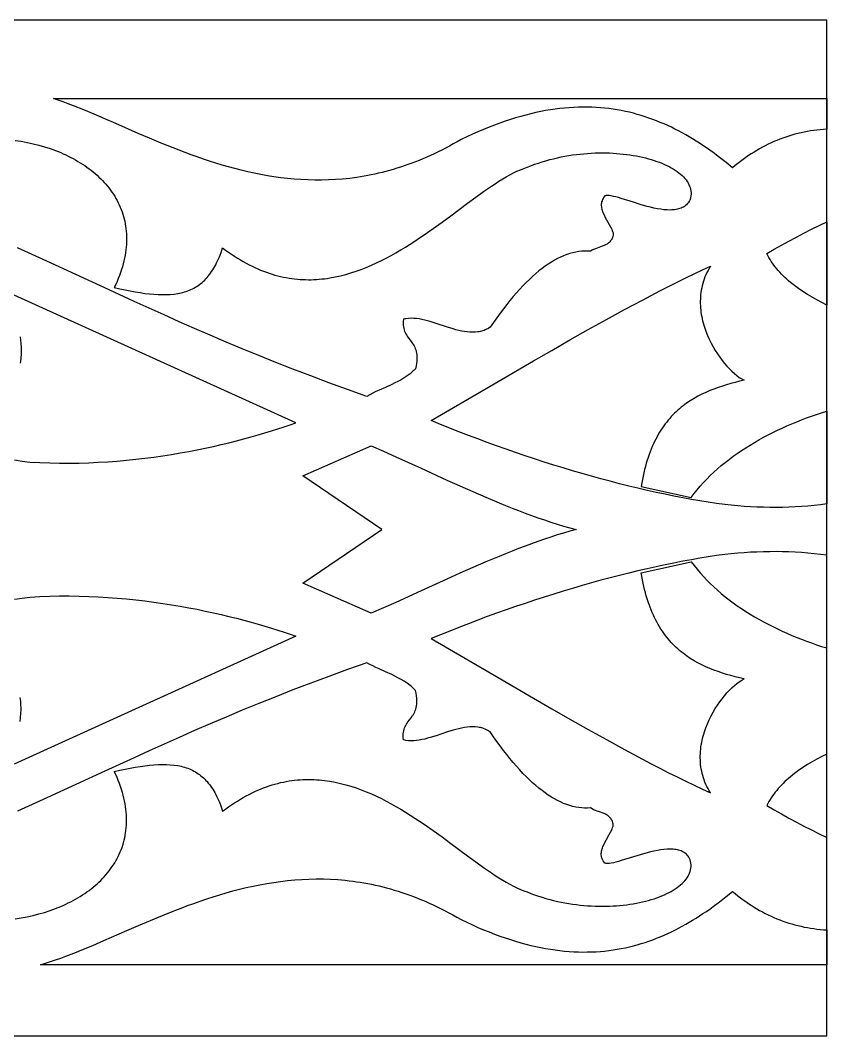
# Model space of a CAD drawing. Extents: x -53 to 63, y -138 to -98.
# Drawn here: x 31.29 to 63.04, y -138.46 to -98.46 of the extents above; entities that cross this region are included whole.
import ezdxf

# ---------------------------------------------------------------- set-up
doc = ezdxf.new("R2010")
doc.units = 0
doc.header["$MEASUREMENT"] = 0
doc.layers.get('0').update_dxf_attribs({"linetype": 'CONTINUOUS'})
doc.layers.add('LAYER_1', color=18, linetype='CONTINUOUS')

msp = doc.modelspace()

# ---------------------------------------------------------------- linework, layer by layer
msp.add_line((63.044, -138.458), (63.044, -98.458))
at = {"layer": 'LAYER_1'}
for points in [[(63.044, -98.458), (-31.624, -98.458), (-53.408, -98.458)], [(31.089, -103.189), (31.327, -103.226), (31.562, -103.269), (31.793, -103.319), (32.02, -103.376), (32.242, -103.44), (32.46, -103.511), (32.673, -103.588), (32.777, -103.629), (32.881, -103.672), (32.982, -103.716), (33.083, -103.762), (33.181, -103.809), (33.279, -103.858), (33.374, -103.908), (33.468, -103.96), (33.561, -104.014), (33.651, -104.069), (33.741, -104.126), (33.828, -104.184), (33.913, -104.243), (33.997, -104.304), (34.079, -104.367), (34.159, -104.431), (34.237, -104.496), (34.313, -104.563), (34.386, -104.632), (34.458, -104.701), (34.528, -104.772), (34.596, -104.845), (34.661, -104.919), (34.724, -104.994), (34.785, -105.07), (34.844, -105.148), (34.9, -105.227), (34.954, -105.308), (35.006, -105.39), (35.055, -105.473), (35.101, -105.557), (35.145, -105.643), (35.187, -105.73), (35.226, -105.818), (35.262, -105.908), (35.296, -105.998), (35.326, -106.09), (35.355, -106.183), (35.38, -106.278), (35.402, -106.373), (35.422, -106.47), (35.438, -106.568), (35.452, -106.666), (35.463, -106.767), (35.47, -106.868), (35.475, -106.97), (35.477, -107.073), (35.475, -107.178), (35.47, -107.284), (35.462, -107.39), (35.451, -107.498), (35.436, -107.607), (35.418, -107.716), (35.397, -107.827), (35.372, -107.939), (35.344, -108.052), (35.312, -108.166), (35.277, -108.28), (35.238, -108.396), (35.195, -108.513), (35.149, -108.631), (35.099, -108.749), (35.046, -108.869), (34.988, -108.989), (35.205, -109.037), (35.415, -109.081), (35.619, -109.121), (35.817, -109.156), (36.009, -109.187), (36.196, -109.214), (36.376, -109.235), (36.551, -109.251), (36.721, -109.261), (36.885, -109.265), (37.044, -109.264), (37.197, -109.256), (37.345, -109.242), (37.488, -109.221), (37.626, -109.193), (37.693, -109.176), (37.758, -109.158), (37.823, -109.137), (37.886, -109.115), (37.948, -109.091), (38.009, -109.065), (38.069, -109.037), (38.127, -109.006), (38.184, -108.974), (38.24, -108.94), (38.295, -108.904), (38.349, -108.865), (38.402, -108.825), (38.453, -108.782), (38.503, -108.737), (38.553, -108.69), (38.601, -108.64), (38.648, -108.588), (38.694, -108.534), (38.738, -108.477), (38.782, -108.419), (38.825, -108.357), (38.866, -108.293), (38.907, -108.227), (38.946, -108.158), (38.985, -108.087), (39.022, -108.013), (39.059, -107.936), (39.129, -107.775), (39.195, -107.603), (39.257, -107.421), (39.374, -107.509), (39.491, -107.593), (39.607, -107.674), (39.724, -107.752), (39.839, -107.826), (39.955, -107.897), (40.07, -107.964), (40.185, -108.028), (40.3, -108.088), (40.414, -108.146), (40.528, -108.2), (40.642, -108.251), (40.755, -108.299), (40.868, -108.344), (40.981, -108.385), (41.094, -108.424), (41.206, -108.46), (41.317, -108.493), (41.429, -108.523), (41.54, -108.55), (41.651, -108.574), (41.761, -108.596), (41.872, -108.615), (41.982, -108.631), (42.091, -108.645), (42.2, -108.656), (42.309, -108.665), (42.418, -108.671), (42.526, -108.675), (42.634, -108.677), (42.741, -108.676), (42.848, -108.672), (42.955, -108.667), (43.061, -108.659), (43.168, -108.649), (43.273, -108.637), (43.379, -108.623), (43.484, -108.607), (43.693, -108.569), (43.9, -108.523), (44.106, -108.47), (44.311, -108.41), (44.514, -108.343), (44.716, -108.27), (44.916, -108.191), (45.114, -108.107), (45.311, -108.017), (45.507, -107.923), (45.7, -107.824), (45.893, -107.721), (46.083, -107.614), (46.272, -107.503), (46.46, -107.39), (46.645, -107.273), (46.83, -107.154), (47.012, -107.033), (47.193, -106.911), (47.549, -106.662), (47.898, -106.409), (48.24, -106.157), (48.903, -105.664), (49.224, -105.429), (49.536, -105.204), (49.69, -105.097), (49.842, -104.993), (49.991, -104.894), (50.139, -104.799), (50.285, -104.709), (50.429, -104.625), (50.57, -104.545), (50.71, -104.472), (50.848, -104.405), (50.984, -104.344), (51.117, -104.291), (51.249, -104.244), (51.395, -104.186), (51.543, -104.132), (51.691, -104.081), (51.84, -104.033), (51.989, -103.988), (52.139, -103.947), (52.288, -103.909), (52.438, -103.873), (52.588, -103.841), (52.738, -103.812), (52.888, -103.787), (53.037, -103.763), (53.186, -103.743), (53.335, -103.726), (53.483, -103.712), (53.63, -103.7), (53.776, -103.691), (53.921, -103.685), (54.066, -103.681), (54.209, -103.68), (54.351, -103.681), (54.491, -103.685), (54.63, -103.692), (54.767, -103.701), (54.903, -103.712), (55.036, -103.726), (55.168, -103.741), (55.298, -103.759), (55.425, -103.78), (55.55, -103.802), (55.673, -103.826), (55.793, -103.853), (55.911, -103.881), (56.026, -103.912), (56.138, -103.944), (56.248, -103.979), (56.354, -104.015), (56.457, -104.053), (56.556, -104.092), (56.653, -104.133), (56.746, -104.176), (56.835, -104.221), (56.921, -104.267), (57.002, -104.315), (57.08, -104.364), (57.154, -104.414), (57.224, -104.466), (57.289, -104.519), (57.35, -104.574), (57.407, -104.63), (57.459, -104.687), (57.506, -104.745), (57.548, -104.804), (57.586, -104.864), (57.618, -104.925), (57.646, -104.988), (57.668, -105.051), (57.685, -105.115), (57.696, -105.18), (57.702, -105.245), (57.702, -105.312), (57.696, -105.379), (57.684, -105.447), (57.667, -105.515), (57.642, -105.565), (57.616, -105.61), (57.586, -105.652), (57.554, -105.691), (57.519, -105.727), (57.482, -105.759), (57.443, -105.788), (57.401, -105.814), (57.358, -105.838), (57.312, -105.858), (57.264, -105.876), (57.215, -105.891), (57.163, -105.904), (57.11, -105.914), (57.056, -105.922), (57, -105.928), (56.942, -105.931), (56.883, -105.932), (56.762, -105.929), (56.637, -105.919), (56.508, -105.902), (56.376, -105.88), (56.242, -105.853), (56.107, -105.822), (55.972, -105.787), (55.836, -105.75), (55.701, -105.71), (55.438, -105.629), (54.952, -105.476), (54.843, -105.445), (54.742, -105.417), (54.647, -105.394), (54.561, -105.377), (54.483, -105.366), (54.415, -105.362), (54.384, -105.363), (54.357, -105.366), (54.332, -105.371), (54.31, -105.379), (54.273, -105.425), (54.242, -105.472), (54.217, -105.519), (54.197, -105.566), (54.183, -105.613), (54.173, -105.659), (54.168, -105.706), (54.167, -105.753), (54.17, -105.8), (54.176, -105.847), (54.186, -105.893), (54.199, -105.94), (54.215, -105.987), (54.233, -106.034), (54.276, -106.127), (54.324, -106.221), (54.377, -106.314), (54.484, -106.502), (54.535, -106.595), (54.579, -106.689), (54.598, -106.735), (54.616, -106.782), (54.63, -106.829), (54.642, -106.876), (54.632, -106.925), (54.621, -106.971), (54.607, -107.013), (54.591, -107.052), (54.573, -107.088), (54.553, -107.121), (54.532, -107.152), (54.509, -107.18), (54.484, -107.206), (54.457, -107.229), (54.43, -107.251), (54.401, -107.271), (54.34, -107.306), (54.276, -107.335), (54.209, -107.361), (54.14, -107.385), (54.002, -107.431), (53.934, -107.456), (53.868, -107.484), (53.804, -107.517), (53.745, -107.556), (53.629, -107.55), (53.513, -107.55), (53.396, -107.557), (53.279, -107.57), (53.162, -107.59), (53.044, -107.616), (52.925, -107.649), (52.806, -107.689), (52.686, -107.735), (52.566, -107.787), (52.445, -107.846), (52.324, -107.911), (52.202, -107.983), (52.08, -108.061), (51.957, -108.146), (51.834, -108.237), (51.71, -108.334), (51.586, -108.438), (51.461, -108.548), (51.335, -108.665), (51.21, -108.787), (51.083, -108.917), (50.956, -109.052), (50.829, -109.194), (50.701, -109.341), (50.572, -109.496), (50.443, -109.656), (50.313, -109.822), (50.183, -109.995), (50.052, -110.174), (49.921, -110.359), (49.789, -110.551), (49.744, -110.58), (49.697, -110.608), (49.65, -110.632), (49.602, -110.654), (49.554, -110.673), (49.506, -110.69), (49.456, -110.705), (49.407, -110.718), (49.356, -110.728), (49.306, -110.736), (49.203, -110.747), (49.099, -110.75), (48.993, -110.746), (48.886, -110.736), (48.778, -110.72), (48.668, -110.7), (48.558, -110.675), (48.447, -110.647), (48.335, -110.615), (48.111, -110.545), (47.66, -110.396), (47.436, -110.327), (47.325, -110.296), (47.215, -110.268), (47.105, -110.244), (46.997, -110.224), (46.89, -110.209), (46.784, -110.2), (46.68, -110.198), (46.578, -110.202), (46.477, -110.213), (46.427, -110.222), (46.378, -110.233), (46.37, -110.317), (46.367, -110.394), (46.37, -110.466), (46.377, -110.533), (46.388, -110.595), (46.403, -110.654), (46.421, -110.708), (46.443, -110.759), (46.467, -110.808), (46.493, -110.854), (46.521, -110.898), (46.551, -110.941), (46.677, -111.107), (46.739, -111.193), (46.768, -111.238), (46.795, -111.285), (46.821, -111.335), (46.844, -111.388), (46.864, -111.445), (46.882, -111.505), (46.895, -111.57), (46.905, -111.64), (46.91, -111.714), (46.911, -111.795), (46.906, -111.882), (46.896, -111.975), (46.88, -112.076), (46.858, -112.184), (46.803, -112.236), (46.748, -112.286), (46.693, -112.333), (46.636, -112.379), (46.521, -112.464), (46.403, -112.542), (46.284, -112.615), (46.163, -112.682), (46.04, -112.745), (45.916, -112.805), (45.667, -112.919), (45.419, -113.03), (45.295, -113.087), (45.173, -113.145), (45.052, -113.207), (44.933, -113.273), (44.177, -113.005), (43.441, -112.738), (42.725, -112.47), (42.028, -112.202), (41.347, -111.934), (40.681, -111.667), (40.031, -111.399), (39.393, -111.132), (38.768, -110.865), (38.153, -110.598), (37.548, -110.331), (36.952, -110.064), (36.362, -109.798), (35.779, -109.532), (34.625, -109.002), (32.336, -107.946), (31.761, -107.683), (31.181, -107.421)], [(31.057, -115.776), (31.358, -115.82), (31.668, -115.859), (32.058, -115.881), (32.447, -115.895), (32.835, -115.903), (33.22, -115.904), (33.603, -115.899), (33.983, -115.888), (34.36, -115.871), (34.734, -115.849), (35.105, -115.821), (35.472, -115.788), (35.836, -115.751), (36.195, -115.709), (36.55, -115.663), (36.9, -115.613), (37.246, -115.559), (37.586, -115.501), (37.921, -115.441), (38.251, -115.377), (38.574, -115.311), (38.892, -115.242), (39.203, -115.171), (39.508, -115.098), (39.805, -115.023), (40.096, -114.947), (40.379, -114.87), (40.655, -114.792), (40.923, -114.713), (41.183, -114.633), (41.435, -114.554), (41.678, -114.474), (41.912, -114.395), (42.137, -114.317), (31.052, -109.281)], [(31.281, -110.921), (31.299, -111.056), (31.312, -111.193), (31.321, -111.332), (31.324, -111.472), (31.321, -111.613), (31.31, -111.755), (31.292, -111.897), (31.28, -111.967)], [(31.057, -121.263), (31.358, -121.22), (31.668, -121.18), (32.058, -121.159), (32.447, -121.144), (32.835, -121.137), (33.22, -121.135), (33.603, -121.14), (33.983, -121.152), (34.36, -121.168), (34.734, -121.191), (35.105, -121.219), (35.472, -121.251), (35.836, -121.289), (36.195, -121.331), (36.55, -121.377), (36.9, -121.427), (37.246, -121.481), (37.586, -121.538), (37.921, -121.599), (38.251, -121.662), (38.574, -121.729), (38.892, -121.798), (39.203, -121.869), (39.508, -121.941), (39.805, -122.016), (40.096, -122.092), (40.379, -122.17), (40.655, -122.248), (40.923, -122.327), (41.183, -122.406), (41.435, -122.486), (41.678, -122.565), (41.912, -122.644), (42.137, -122.723), (31.052, -127.758)], [(31.089, -133.85), (31.327, -133.814), (31.562, -133.77), (31.793, -133.72), (32.02, -133.663), (32.242, -133.599), (32.46, -133.529), (32.673, -133.451), (32.777, -133.41), (32.881, -133.368), (32.982, -133.324), (33.083, -133.278), (33.181, -133.23), (33.279, -133.181), (33.374, -133.131), (33.468, -133.079), (33.561, -133.025), (33.651, -132.97), (33.741, -132.914), (33.828, -132.856), (33.913, -132.796), (33.997, -132.735), (34.079, -132.672), (34.159, -132.608), (34.237, -132.543), (34.313, -132.476), (34.386, -132.408), (34.458, -132.338), (34.528, -132.267), (34.596, -132.195), (34.661, -132.121), (34.724, -132.045), (34.785, -131.969), (34.844, -131.891), (34.9, -131.812), (34.954, -131.731), (35.006, -131.649), (35.055, -131.566), (35.101, -131.482), (35.145, -131.396), (35.187, -131.309), (35.226, -131.221), (35.262, -131.132), (35.296, -131.041), (35.326, -130.949), (35.355, -130.856), (35.38, -130.762), (35.402, -130.666), (35.422, -130.57), (35.438, -130.472), (35.452, -130.373), (35.463, -130.273), (35.47, -130.171), (35.475, -130.069), (35.477, -129.966), (35.475, -129.861), (35.47, -129.756), (35.462, -129.649), (35.451, -129.541), (35.436, -129.433), (35.418, -129.323), (35.397, -129.212), (35.372, -129.1), (35.344, -128.987), (35.312, -128.874), (35.277, -128.759), (35.238, -128.643), (35.195, -128.526), (35.149, -128.409), (35.099, -128.29), (35.046, -128.171), (34.988, -128.05), (35.205, -128.002), (35.415, -127.958), (35.619, -127.918), (35.817, -127.883), (36.009, -127.852), (36.196, -127.826), (36.376, -127.805), (36.551, -127.789), (36.721, -127.779), (36.885, -127.774), (37.044, -127.776), (37.197, -127.783), (37.345, -127.798), (37.488, -127.819), (37.626, -127.847), (37.693, -127.863), (37.758, -127.882), (37.823, -127.902), (37.886, -127.925), (37.948, -127.949), (38.009, -127.975), (38.069, -128.003), (38.127, -128.033), (38.184, -128.065), (38.24, -128.099), (38.295, -128.136), (38.349, -128.174), (38.402, -128.215), (38.453, -128.258), (38.503, -128.303), (38.553, -128.35), (38.601, -128.399), (38.648, -128.451), (38.694, -128.505), (38.738, -128.562), (38.782, -128.621), (38.825, -128.682), (38.866, -128.746), (38.907, -128.813), (38.946, -128.881), (38.985, -128.953), (39.022, -129.027), (39.059, -129.103), (39.129, -129.264), (39.195, -129.436), (39.257, -129.619), (39.374, -129.531), (39.491, -129.446), (39.607, -129.365), (39.724, -129.288), (39.839, -129.214), (39.955, -129.143), (40.07, -129.076), (40.185, -129.012), (40.3, -128.951), (40.414, -128.894), (40.528, -128.84), (40.642, -128.789), (40.755, -128.741), (40.868, -128.696), (40.981, -128.654), (41.094, -128.616), (41.206, -128.58), (41.317, -128.547), (41.429, -128.517), (41.54, -128.49), (41.651, -128.465), (41.761, -128.443), (41.872, -128.424), (41.982, -128.408), (42.091, -128.394), (42.2, -128.383), (42.309, -128.374), (42.418, -128.368), (42.526, -128.364), (42.634, -128.363), (42.741, -128.364), (42.848, -128.367), (42.955, -128.373), (43.061, -128.38), (43.168, -128.39), (43.273, -128.402), (43.379, -128.416), (43.484, -128.433), (43.693, -128.471), (43.9, -128.517), (44.106, -128.57), (44.311, -128.63), (44.514, -128.697), (44.716, -128.769), (44.916, -128.848), (45.114, -128.933), (45.311, -129.022), (45.507, -129.117), (45.7, -129.216), (45.893, -129.319), (46.083, -129.426), (46.272, -129.536), (46.46, -129.65), (46.645, -129.766), (46.83, -129.885), (47.012, -130.006), (47.193, -130.129), (47.549, -130.378), (47.898, -130.63), (48.24, -130.882), (48.903, -131.375), (49.224, -131.611), (49.536, -131.835), (49.69, -131.943), (49.842, -132.046), (49.991, -132.145), (50.139, -132.24), (50.285, -132.33), (50.429, -132.415), (50.57, -132.494), (50.71, -132.568), (50.848, -132.635), (50.984, -132.695), (51.117, -132.749), (51.249, -132.795), (51.395, -132.853), (51.543, -132.908), (51.691, -132.959), (51.84, -133.007), (51.989, -133.051), (52.139, -133.093), (52.288, -133.131), (52.438, -133.166), (52.588, -133.198), (52.738, -133.227), (52.888, -133.253), (53.037, -133.276), (53.186, -133.296), (53.335, -133.313), (53.483, -133.328), (53.63, -133.34), (53.776, -133.348), (53.921, -133.355), (54.066, -133.358), (54.209, -133.359), (54.351, -133.358), (54.491, -133.354), (54.63, -133.348), (54.767, -133.339), (54.903, -133.327), (55.036, -133.314), (55.168, -133.298), (55.298, -133.28), (55.425, -133.26), (55.55, -133.238), (55.673, -133.213), (55.793, -133.187), (55.911, -133.158), (56.026, -133.128), (56.138, -133.095), (56.248, -133.061), (56.354, -133.025), (56.457, -132.987), (56.556, -132.947), (56.653, -132.906), (56.746, -132.863), (56.835, -132.819), (56.921, -132.773), (57.002, -132.725), (57.08, -132.676), (57.154, -132.625), (57.224, -132.574), (57.289, -132.52), (57.35, -132.466), (57.407, -132.41), (57.459, -132.353), (57.506, -132.295), (57.548, -132.236), (57.586, -132.176), (57.618, -132.115), (57.646, -132.052), (57.668, -131.989), (57.685, -131.925), (57.696, -131.86), (57.702, -131.795), (57.702, -131.728), (57.696, -131.661), (57.684, -131.593), (57.667, -131.525), (57.642, -131.476), (57.616, -131.43), (57.586, -131.388), (57.554, -131.349), (57.519, -131.313), (57.482, -131.281), (57.443, -131.252), (57.401, -131.225), (57.358, -131.202), (57.312, -131.182), (57.264, -131.164), (57.215, -131.149), (57.163, -131.136), (57.11, -131.126), (57.056, -131.118), (57, -131.112), (56.942, -131.109), (56.883, -131.107), (56.762, -131.11), (56.637, -131.121), (56.508, -131.137), (56.376, -131.159), (56.242, -131.187), (56.107, -131.218), (55.972, -131.253), (55.836, -131.29), (55.701, -131.329), (55.438, -131.41), (54.952, -131.563), (54.843, -131.595), (54.742, -131.622), (54.647, -131.645), (54.561, -131.663), (54.483, -131.673), (54.415, -131.677), (54.384, -131.676), (54.357, -131.673), (54.332, -131.668), (54.31, -131.661), (54.273, -131.614), (54.242, -131.567), (54.217, -131.521), (54.197, -131.474), (54.183, -131.427), (54.173, -131.38), (54.168, -131.333), (54.167, -131.287), (54.17, -131.24), (54.176, -131.193), (54.186, -131.146), (54.199, -131.1), (54.215, -131.053), (54.233, -131.006), (54.276, -130.912), (54.324, -130.819), (54.377, -130.725), (54.484, -130.538), (54.535, -130.444), (54.579, -130.351), (54.598, -130.304), (54.616, -130.257), (54.63, -130.21), (54.642, -130.164), (54.632, -130.114), (54.621, -130.069), (54.607, -130.026), (54.591, -129.987), (54.573, -129.951), (54.553, -129.918), (54.532, -129.887), (54.509, -129.859), (54.484, -129.834), (54.457, -129.81), (54.43, -129.789), (54.401, -129.769), (54.34, -129.734), (54.276, -129.704), (54.209, -129.678), (54.14, -129.654), (54.002, -129.609), (53.934, -129.583), (53.868, -129.555), (53.804, -129.522), (53.745, -129.483), (53.629, -129.49), (53.513, -129.489), (53.396, -129.483), (53.279, -129.469), (53.162, -129.45), (53.044, -129.423), (52.925, -129.39), (52.806, -129.351), (52.686, -129.305), (52.566, -129.252), (52.445, -129.193), (52.324, -129.128), (52.202, -129.056), (52.08, -128.978), (51.957, -128.893), (51.834, -128.802), (51.71, -128.705), (51.586, -128.601), (51.461, -128.491), (51.335, -128.375), (51.21, -128.252), (51.083, -128.123), (50.956, -127.988), (50.829, -127.846), (50.701, -127.698), (50.572, -127.544), (50.443, -127.383), (50.313, -127.217), (50.183, -127.044), (50.052, -126.865), (49.921, -126.68), (49.789, -126.488), (49.744, -126.459), (49.697, -126.432), (49.65, -126.407), (49.602, -126.385), (49.554, -126.366), (49.506, -126.349), (49.456, -126.334), (49.407, -126.322), (49.356, -126.311), (49.306, -126.303), (49.203, -126.293), (49.099, -126.29), (48.993, -126.294), (48.886, -126.304), (48.778, -126.319), (48.668, -126.34), (48.558, -126.364), (48.447, -126.393), (48.335, -126.424), (48.111, -126.494), (47.66, -126.643), (47.436, -126.712), (47.325, -126.743), (47.215, -126.771), (47.105, -126.795), (46.997, -126.815), (46.89, -126.83), (46.784, -126.839), (46.68, -126.842), (46.578, -126.838), (46.477, -126.826), (46.427, -126.817), (46.378, -126.806), (46.37, -126.723), (46.367, -126.645), (46.37, -126.573), (46.377, -126.507), (46.388, -126.444), (46.403, -126.386), (46.421, -126.331), (46.443, -126.28), (46.467, -126.232), (46.493, -126.186), (46.521, -126.141), (46.551, -126.099), (46.677, -125.933), (46.739, -125.847), (46.768, -125.802), (46.795, -125.754), (46.821, -125.704), (46.844, -125.651), (46.864, -125.595), (46.882, -125.534), (46.895, -125.469), (46.905, -125.4), (46.91, -125.325), (46.911, -125.244), (46.906, -125.157), (46.896, -125.064), (46.88, -124.963), (46.858, -124.855), (46.803, -124.803), (46.748, -124.753), (46.693, -124.706), (46.636, -124.66), (46.521, -124.575), (46.403, -124.497), (46.284, -124.425), (46.163, -124.357), (46.04, -124.294), (45.916, -124.234), (45.667, -124.121), (45.419, -124.01), (45.295, -123.953), (45.173, -123.894), (45.052, -123.832), (44.933, -123.766), (44.177, -124.034), (43.441, -124.302), (42.725, -124.57), (42.028, -124.838), (41.347, -125.105), (40.681, -125.373), (40.031, -125.64), (39.393, -125.908), (38.768, -126.175), (38.153, -126.442), (37.548, -126.709), (36.952, -126.975), (36.362, -127.241), (35.779, -127.507), (34.625, -128.038), (32.336, -129.094), (31.761, -129.357), (31.181, -129.619)], [(31.282, -126.078), (31.3, -125.925), (31.313, -125.771), (31.319, -125.614), (31.319, -125.535), (31.317, -125.456), (31.313, -125.377), (31.307, -125.298), (31.299, -125.218), (31.288, -125.139)], [(-53.408, -138.458), (-31.624, -138.458), (63.044, -138.458)]]:
    msp.add_lwpolyline(points, dxfattribs=at)
for points in [[(32.592, -101.537), (63.044, -101.537), (63.044, -102.748), (62.915, -102.756), (62.787, -102.768), (62.659, -102.782), (62.533, -102.798), (62.407, -102.817), (62.282, -102.839), (62.159, -102.862), (62.035, -102.889), (61.913, -102.918), (61.792, -102.949), (61.671, -102.983), (61.552, -103.019), (61.433, -103.058), (61.315, -103.099), (61.198, -103.143), (61.082, -103.189), (60.967, -103.238), (60.852, -103.289), (60.739, -103.343), (60.626, -103.399), (60.514, -103.458), (60.403, -103.519), (60.293, -103.583), (60.183, -103.649), (60.075, -103.717), (59.967, -103.789), (59.86, -103.862), (59.755, -103.938), (59.649, -104.017), (59.545, -104.098), (59.442, -104.181), (59.34, -104.267), (59.085, -104.06), (58.828, -103.859), (58.568, -103.666), (58.437, -103.571), (58.305, -103.479), (58.171, -103.389), (58.037, -103.3), (57.902, -103.214), (57.766, -103.13), (57.629, -103.048), (57.491, -102.968), (57.352, -102.891), (57.211, -102.816), (57.07, -102.743), (56.927, -102.673), (56.783, -102.605), (56.638, -102.54), (56.492, -102.478), (56.345, -102.419), (56.196, -102.362), (56.046, -102.308), (55.894, -102.257), (55.741, -102.208), (55.587, -102.163), (55.431, -102.121), (55.274, -102.082), (55.116, -102.047), (54.955, -102.014), (54.794, -101.985), (54.63, -101.959), (54.466, -101.937), (54.299, -101.918), (54.131, -101.903), (53.961, -101.891), (53.79, -101.883), (53.617, -101.878), (53.442, -101.878), (53.265, -101.881), (53.086, -101.888), (52.906, -101.9), (52.723, -101.915), (52.539, -101.934), (52.353, -101.958), (52.165, -101.985), (51.975, -102.017), (51.783, -102.053), (51.589, -102.094), (51.393, -102.139), (51.195, -102.189), (50.994, -102.243), (50.792, -102.301), (50.587, -102.365), (50.381, -102.433), (50.171, -102.506), (49.96, -102.584), (49.747, -102.666), (49.531, -102.754), (49.313, -102.847), (49.092, -102.944), (48.869, -103.047), (48.644, -103.156), (48.492, -103.244), (48.341, -103.329), (48.19, -103.412), (48.04, -103.492), (47.89, -103.569), (47.74, -103.643), (47.591, -103.715), (47.442, -103.784), (47.293, -103.85), (47.145, -103.913), (46.997, -103.975), (46.85, -104.033), (46.703, -104.089), (46.556, -104.143), (46.41, -104.194), (46.264, -104.242), (46.119, -104.288), (45.974, -104.332), (45.829, -104.374), (45.685, -104.413), (45.541, -104.45), (45.397, -104.484), (45.254, -104.517), (45.112, -104.547), (44.969, -104.575), (44.827, -104.601), (44.545, -104.646), (44.264, -104.684), (43.984, -104.713), (43.706, -104.735), (43.43, -104.749), (43.156, -104.756), (42.883, -104.756), (42.611, -104.749), (42.342, -104.736), (42.074, -104.717), (41.807, -104.692), (41.543, -104.661), (41.28, -104.624), (41.018, -104.582), (40.759, -104.535), (40.501, -104.484), (40.244, -104.427), (39.99, -104.367), (39.737, -104.302), (39.486, -104.234), (39.236, -104.162), (38.989, -104.086), (38.743, -104.008), (38.499, -103.927), (38.256, -103.843), (38.016, -103.757), (37.777, -103.668), (37.54, -103.578), (37.304, -103.486), (36.839, -103.298), (36.381, -103.107), (35.93, -102.913), (35.05, -102.529), (34.622, -102.343), (34.2, -102.162), (33.787, -101.989), (33.381, -101.826), (33.18, -101.748), (32.982, -101.674), (32.786, -101.604)], [(63.044, -109.676), (62.847, -109.577), (62.654, -109.474), (62.466, -109.368), (62.284, -109.258), (62.108, -109.145), (61.938, -109.028), (61.775, -108.907), (61.619, -108.783), (61.544, -108.719), (61.47, -108.654), (61.399, -108.589), (61.33, -108.522), (61.264, -108.455), (61.199, -108.386), (61.137, -108.317), (61.077, -108.246), (61.019, -108.175), (60.964, -108.103), (60.911, -108.029), (60.861, -107.955), (60.813, -107.879), (60.769, -107.803), (60.726, -107.726), (60.687, -107.647), (60.976, -107.48), (61.267, -107.316), (61.559, -107.154), (61.852, -106.996), (62.148, -106.84), (62.445, -106.688), (62.743, -106.539), (63.044, -106.394)], [(59.79, -112.638), (59.617, -112.679), (59.445, -112.722), (59.274, -112.767), (59.105, -112.816), (58.937, -112.868), (58.771, -112.923), (58.606, -112.983), (58.444, -113.047), (58.284, -113.115), (58.127, -113.189), (57.973, -113.269), (57.821, -113.354), (57.673, -113.445), (57.528, -113.542), (57.387, -113.647), (57.318, -113.702), (57.25, -113.759), (57.183, -113.817), (57.117, -113.878), (57.051, -113.941), (56.987, -114.005), (56.925, -114.072), (56.863, -114.141), (56.802, -114.212), (56.743, -114.285), (56.685, -114.361), (56.628, -114.438), (56.572, -114.518), (56.517, -114.601), (56.464, -114.686), (56.413, -114.773), (56.362, -114.863), (56.313, -114.955), (56.266, -115.051), (56.22, -115.148), (56.175, -115.249), (56.132, -115.352), (56.09, -115.458), (56.05, -115.566), (56.012, -115.678), (55.975, -115.792), (55.94, -115.91), (55.906, -116.03), (55.874, -116.154), (55.844, -116.28), (55.815, -116.41), (55.789, -116.543), (55.764, -116.679), (55.741, -116.818), (57.705, -117.254), (57.819, -117.103), (57.938, -116.955), (58.061, -116.809), (58.189, -116.667), (58.322, -116.528), (58.458, -116.391), (58.599, -116.258), (58.743, -116.128), (58.892, -116), (59.044, -115.876), (59.199, -115.754), (59.358, -115.635), (59.52, -115.52), (59.685, -115.407), (59.854, -115.297), (60.025, -115.19), (60.199, -115.085), (60.375, -114.984), (60.554, -114.885), (60.735, -114.789), (60.919, -114.696), (61.104, -114.606), (61.292, -114.519), (61.481, -114.434), (61.672, -114.352), (61.864, -114.273), (62.058, -114.197), (62.253, -114.123), (62.45, -114.052), (62.647, -113.984), (62.845, -113.918), (63.044, -113.855), (63.044, -117.509), (62.796, -117.542), (62.549, -117.57), (62.3, -117.594), (62.052, -117.613), (61.803, -117.628), (61.553, -117.64), (61.303, -117.647), (61.053, -117.65), (60.802, -117.649), (60.551, -117.644), (60.299, -117.635), (60.047, -117.623), (59.794, -117.607), (59.541, -117.588), (59.288, -117.565), (59.034, -117.538), (58.711, -117.493), (58.383, -117.443), (58.051, -117.389), (57.714, -117.331), (57.373, -117.268), (57.028, -117.201), (56.679, -117.13), (56.327, -117.054), (55.971, -116.975), (55.613, -116.891), (55.252, -116.804), (54.888, -116.713), (54.522, -116.619), (54.154, -116.52), (53.785, -116.419), (53.414, -116.313), (53.041, -116.205), (52.668, -116.093), (52.294, -115.978), (51.919, -115.859), (51.544, -115.738), (51.169, -115.614), (50.795, -115.487), (50.421, -115.357), (50.047, -115.224), (49.675, -115.089), (49.303, -114.951), (48.933, -114.811), (48.565, -114.668), (48.199, -114.523), (47.835, -114.376), (47.474, -114.226), (48.75, -113.481), (50.101, -112.689), (51.503, -111.872), (52.216, -111.46), (52.933, -111.05), (53.651, -110.644), (54.368, -110.245), (55.08, -109.856), (55.785, -109.479), (56.133, -109.296), (56.479, -109.117), (56.821, -108.942), (57.159, -108.772), (57.494, -108.607), (57.824, -108.448), (58.149, -108.294), (58.469, -108.146), (58.418, -108.23), (58.371, -108.314), (58.328, -108.398), (58.288, -108.483), (58.252, -108.568), (58.219, -108.654), (58.19, -108.74), (58.164, -108.827), (58.141, -108.914), (58.122, -109.001), (58.105, -109.088), (58.092, -109.175), (58.081, -109.263), (58.073, -109.35), (58.069, -109.437), (58.066, -109.524), (58.067, -109.612), (58.07, -109.699), (58.076, -109.785), (58.084, -109.872), (58.094, -109.958), (58.107, -110.043), (58.122, -110.129), (58.14, -110.214), (58.159, -110.298), (58.18, -110.381), (58.204, -110.465), (58.229, -110.547), (58.285, -110.709), (58.347, -110.869), (58.416, -111.024), (58.49, -111.175), (58.569, -111.322), (58.652, -111.464), (58.74, -111.601), (58.83, -111.731), (58.924, -111.856), (59.019, -111.974), (59.116, -112.086), (59.214, -112.19), (59.312, -112.286), (59.41, -112.374), (59.508, -112.454), (59.604, -112.525), (59.698, -112.586)], [(53.176, -118.519), (52.93, -118.587), (52.681, -118.658), (52.432, -118.734), (52.181, -118.814), (51.929, -118.898), (51.676, -118.986), (51.422, -119.077), (51.167, -119.171), (50.911, -119.269), (50.655, -119.369), (50.398, -119.471), (50.141, -119.576), (49.626, -119.792), (49.112, -120.015), (48.598, -120.242), (48.086, -120.472), (47.072, -120.934), (46.078, -121.387), (45.59, -121.605), (45.11, -121.815), (42.419, -120.636), (45.524, -118.519), (42.419, -116.404), (45.11, -115.224), (45.59, -115.435), (46.078, -115.653), (47.072, -116.105), (48.086, -116.568), (48.598, -116.798), (49.112, -117.025), (49.626, -117.247), (50.141, -117.463), (50.398, -117.568), (50.655, -117.671), (50.911, -117.771), (51.167, -117.868), (51.422, -117.962), (51.676, -118.053), (51.929, -118.141), (52.181, -118.225), (52.432, -118.305), (52.681, -118.381), (52.93, -118.452)], [(59.79, -124.402), (59.617, -124.361), (59.445, -124.318), (59.274, -124.272), (59.105, -124.224), (58.937, -124.172), (58.771, -124.116), (58.606, -124.057), (58.444, -123.993), (58.284, -123.924), (58.127, -123.85), (57.973, -123.771), (57.821, -123.686), (57.673, -123.595), (57.528, -123.497), (57.387, -123.392), (57.318, -123.337), (57.25, -123.281), (57.183, -123.222), (57.117, -123.161), (57.051, -123.099), (56.987, -123.034), (56.925, -122.967), (56.863, -122.898), (56.802, -122.827), (56.743, -122.754), (56.685, -122.679), (56.628, -122.601), (56.572, -122.521), (56.517, -122.438), (56.464, -122.354), (56.413, -122.266), (56.362, -122.176), (56.313, -122.084), (56.266, -121.989), (56.22, -121.891), (56.175, -121.791), (56.132, -121.688), (56.09, -121.582), (56.05, -121.473), (56.012, -121.362), (55.975, -121.247), (55.94, -121.13), (55.906, -121.009), (55.874, -120.886), (55.844, -120.759), (55.815, -120.629), (55.789, -120.497), (55.764, -120.36), (55.741, -120.221), (57.705, -119.785), (57.819, -119.936), (57.938, -120.085), (58.061, -120.23), (58.189, -120.372), (58.322, -120.512), (58.458, -120.648), (58.599, -120.781), (58.743, -120.912), (58.892, -121.039), (59.044, -121.164), (59.199, -121.285), (59.358, -121.404), (59.52, -121.52), (59.685, -121.633), (59.854, -121.743), (60.025, -121.85), (60.199, -121.954), (60.375, -122.056), (60.554, -122.154), (60.735, -122.25), (60.919, -122.343), (61.104, -122.433), (61.292, -122.521), (61.481, -122.605), (61.672, -122.687), (61.864, -122.766), (62.058, -122.843), (62.253, -122.917), (62.45, -122.987), (62.647, -123.056), (62.845, -123.121), (63.044, -123.184), (63.044, -119.531), (62.796, -119.498), (62.549, -119.47), (62.3, -119.446), (62.052, -119.427), (61.803, -119.411), (61.553, -119.4), (61.303, -119.393), (61.053, -119.39), (60.802, -119.391), (60.551, -119.395), (60.299, -119.404), (60.047, -119.416), (59.794, -119.432), (59.541, -119.451), (59.288, -119.474), (59.034, -119.501), (58.711, -119.546), (58.383, -119.596), (58.051, -119.65), (57.714, -119.708), (57.373, -119.771), (57.028, -119.838), (56.679, -119.91), (56.327, -119.985), (55.971, -120.065), (55.613, -120.148), (55.252, -120.235), (54.888, -120.326), (54.522, -120.421), (54.154, -120.519), (53.785, -120.621), (53.414, -120.726), (53.041, -120.835), (52.668, -120.947), (52.294, -121.062), (51.919, -121.18), (51.544, -121.302), (51.169, -121.426), (50.795, -121.553), (50.421, -121.683), (50.047, -121.816), (49.675, -121.951), (49.303, -122.089), (48.933, -122.229), (48.565, -122.372), (48.199, -122.517), (47.835, -122.664), (47.474, -122.814), (48.75, -123.559), (50.101, -124.35), (51.503, -125.168), (52.216, -125.579), (52.933, -125.989), (53.651, -126.395), (54.368, -126.794), (55.08, -127.183), (55.785, -127.56), (56.133, -127.743), (56.479, -127.923), (56.821, -128.097), (57.159, -128.267), (57.494, -128.432), (57.824, -128.592), (58.149, -128.745), (58.469, -128.893), (58.418, -128.81), (58.371, -128.726), (58.328, -128.642), (58.288, -128.557), (58.252, -128.471), (58.219, -128.385), (58.19, -128.299), (58.164, -128.213), (58.141, -128.126), (58.122, -128.039), (58.105, -127.952), (58.092, -127.864), (58.081, -127.777), (58.073, -127.69), (58.069, -127.602), (58.066, -127.515), (58.067, -127.428), (58.07, -127.341), (58.076, -127.254), (58.084, -127.168), (58.094, -127.082), (58.107, -126.996), (58.122, -126.911), (58.14, -126.826), (58.159, -126.742), (58.18, -126.658), (58.204, -126.575), (58.229, -126.493), (58.285, -126.33), (58.347, -126.171), (58.416, -126.015), (58.49, -125.864), (58.569, -125.717), (58.652, -125.575), (58.74, -125.439), (58.83, -125.308), (58.924, -125.183), (59.019, -125.065), (59.116, -124.954), (59.214, -124.85), (59.312, -124.753), (59.41, -124.665), (59.508, -124.585), (59.604, -124.515), (59.698, -124.453)], [(63.044, -127.364), (62.847, -127.463), (62.654, -127.565), (62.466, -127.671), (62.284, -127.781), (62.108, -127.895), (61.938, -128.012), (61.775, -128.133), (61.619, -128.257), (61.544, -128.321), (61.47, -128.385), (61.399, -128.451), (61.33, -128.517), (61.264, -128.585), (61.199, -128.653), (61.137, -128.723), (61.077, -128.793), (61.019, -128.865), (60.964, -128.937), (60.911, -129.011), (60.861, -129.085), (60.813, -129.16), (60.769, -129.237), (60.726, -129.314), (60.687, -129.393), (60.976, -129.56), (61.267, -129.724), (61.559, -129.886), (61.852, -130.044), (62.148, -130.199), (62.445, -130.352), (62.743, -130.5), (63.044, -130.645)], [(63.044, -135.662), (32.081, -135.662), (32.278, -135.604), (32.477, -135.541), (32.678, -135.473), (32.882, -135.402), (33.087, -135.326), (33.295, -135.247), (33.505, -135.165), (33.717, -135.079), (34.146, -134.901), (34.584, -134.713), (35.485, -134.32), (35.947, -134.119), (36.417, -133.918), (36.895, -133.718), (37.381, -133.523), (37.627, -133.428), (37.875, -133.335), (38.124, -133.244), (38.376, -133.155), (38.629, -133.069), (38.885, -132.986), (39.142, -132.906), (39.401, -132.83), (39.662, -132.757), (39.925, -132.689), (40.19, -132.625), (40.457, -132.565), (40.725, -132.511), (40.996, -132.461), (41.268, -132.417), (41.542, -132.379), (41.817, -132.347), (42.095, -132.321), (42.374, -132.301), (42.656, -132.288), (42.939, -132.283), (43.223, -132.285), (43.51, -132.294), (43.798, -132.311), (43.943, -132.323), (44.088, -132.337), (44.234, -132.352), (44.38, -132.37), (44.527, -132.391), (44.674, -132.413), (44.821, -132.438), (44.969, -132.465), (45.117, -132.494), (45.266, -132.525), (45.415, -132.559), (45.564, -132.596), (45.714, -132.635), (45.865, -132.676), (46.016, -132.72), (46.167, -132.766), (46.319, -132.815), (46.471, -132.867), (46.623, -132.921), (46.776, -132.978), (46.93, -133.038), (47.083, -133.1), (47.237, -133.165), (47.392, -133.233), (47.547, -133.304), (47.703, -133.378), (47.858, -133.455), (48.015, -133.535), (48.171, -133.617), (48.328, -133.703), (48.486, -133.792), (48.644, -133.884), (48.869, -133.992), (49.092, -134.095), (49.313, -134.193), (49.531, -134.286), (49.747, -134.373), (49.96, -134.456), (50.171, -134.534), (50.381, -134.607), (50.587, -134.675), (50.792, -134.738), (50.994, -134.797), (51.195, -134.851), (51.393, -134.901), (51.589, -134.946), (51.783, -134.986), (51.975, -135.022), (52.165, -135.054), (52.353, -135.082), (52.539, -135.105), (52.723, -135.125), (52.906, -135.14), (53.086, -135.151), (53.265, -135.158), (53.442, -135.162), (53.617, -135.161), (53.79, -135.157), (53.961, -135.149), (54.131, -135.137), (54.299, -135.122), (54.466, -135.103), (54.63, -135.08), (54.794, -135.055), (54.955, -135.025), (55.116, -134.993), (55.274, -134.957), (55.431, -134.918), (55.587, -134.876), (55.741, -134.831), (55.894, -134.783), (56.046, -134.732), (56.196, -134.678), (56.345, -134.621), (56.492, -134.561), (56.638, -134.499), (56.783, -134.434), (56.927, -134.366), (57.07, -134.296), (57.211, -134.224), (57.352, -134.149), (57.491, -134.071), (57.629, -133.991), (57.766, -133.909), (57.902, -133.825), (58.037, -133.739), (58.171, -133.651), (58.305, -133.56), (58.437, -133.468), (58.568, -133.374), (58.828, -133.18), (59.085, -132.979), (59.34, -132.772), (59.442, -132.858), (59.545, -132.942), (59.649, -133.023), (59.755, -133.101), (59.86, -133.177), (59.967, -133.251), (60.075, -133.322), (60.183, -133.391), (60.293, -133.457), (60.403, -133.52), (60.514, -133.581), (60.626, -133.64), (60.739, -133.696), (60.852, -133.75), (60.967, -133.801), (61.082, -133.85), (61.198, -133.896), (61.315, -133.94), (61.433, -133.981), (61.552, -134.02), (61.671, -134.056), (61.792, -134.09), (61.913, -134.122), (62.035, -134.15), (62.159, -134.177), (62.282, -134.201), (62.407, -134.222), (62.533, -134.241), (62.659, -134.257), (62.787, -134.271), (62.915, -134.283), (63.044, -134.292)]]:
    msp.add_lwpolyline(points, close=True, dxfattribs=at)

doc.saveas('drawing.dxf')
